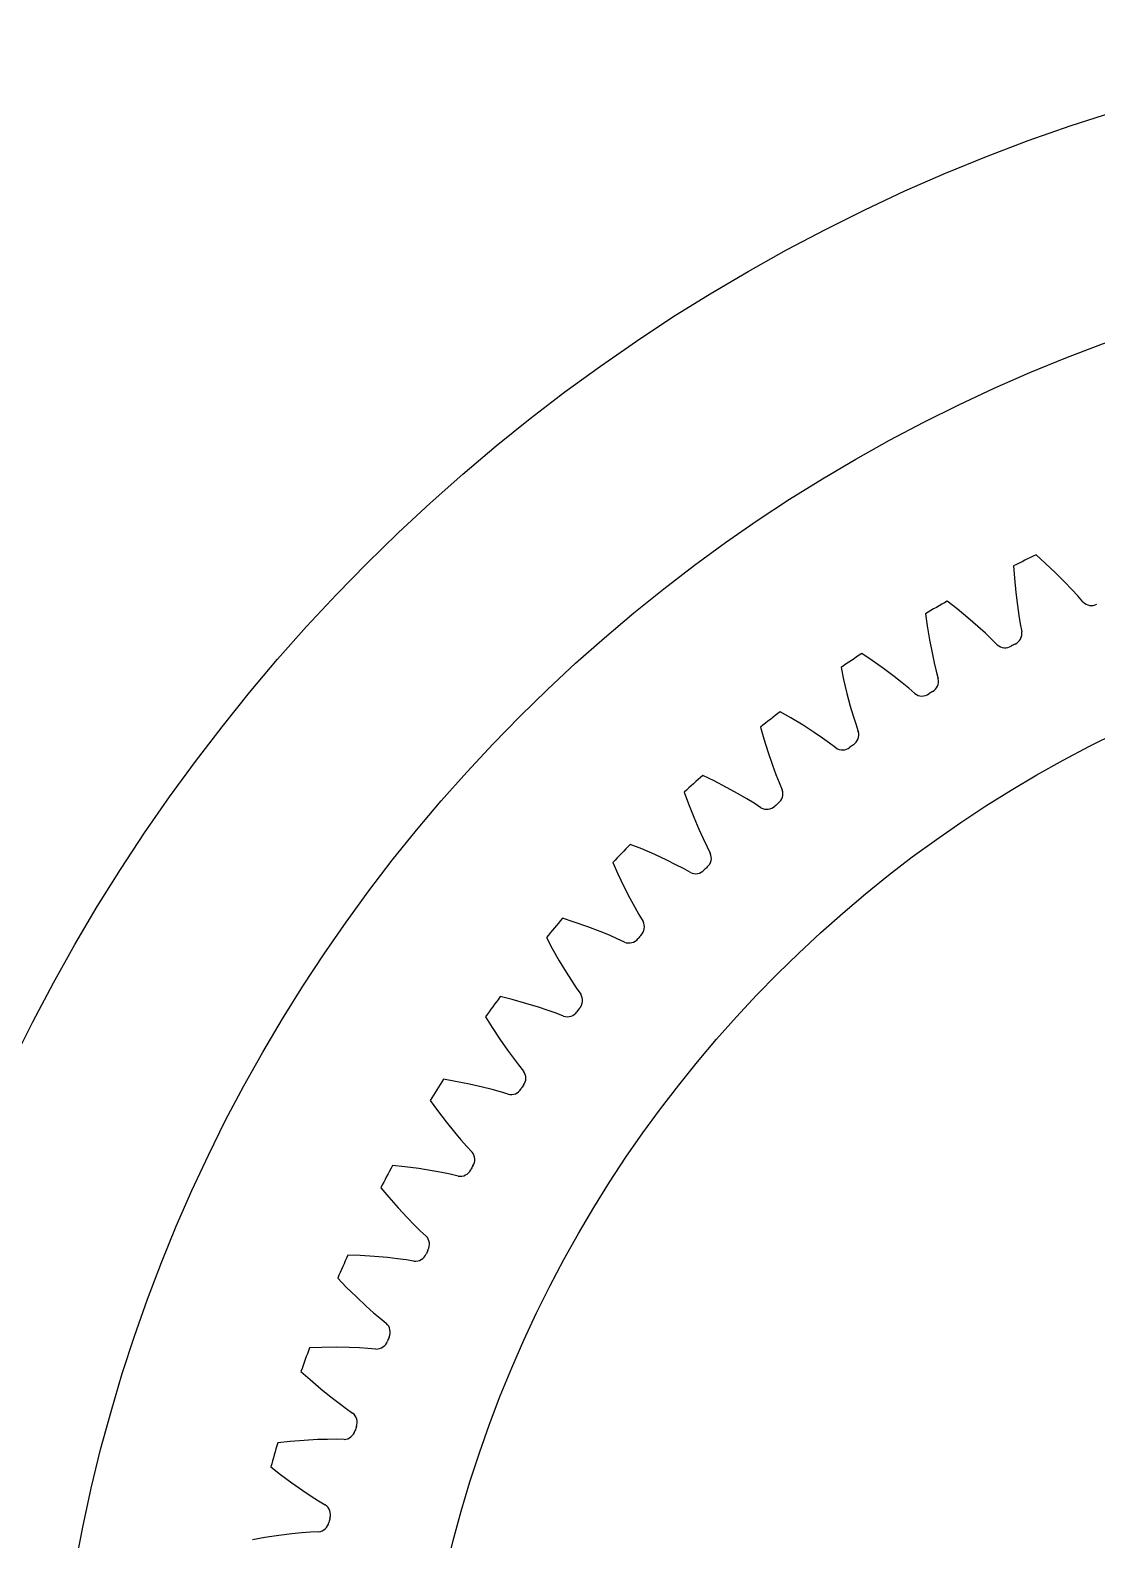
# Model space of a CAD drawing. Extents: x -49 to 4846, y -968 to 1090.
# Drawn here: x 2417.1 to 2519.6, y 519.1 to 664.2 of the extents above; entities that cross this region are included whole.
import ezdxf

# ---------------------------------------------------------------- set-up
doc = ezdxf.new("R2010")
doc.units = 0
doc.layers.get('0').update_dxf_attribs({"linetype": 'CONTINUOUS'})
doc.layers.add('OUTLINE', color=7, linetype='CONTINUOUS')

msp = doc.modelspace()

# ---------------------------------------------------------------- linework, layer by layer
at = {"color": 1}
for p, q in [((2511.645339, 612.687287), (2511.727294, 611.502189)), ((2514.69513, 612.9497), (2513.811717, 613.7439)), ((2515.686894, 612.012402), (2514.69513, 612.9497)), ((2511.727294, 611.502189), (2511.8553, 610.143641)), ((2516.584884, 611.115839), (2515.686894, 612.012402)), ((2517.2522, 610.41544), (2516.584884, 611.115839)), ((2511.8553, 610.143641), (2512.008948, 608.884002)), ((2517.808055, 609.80638), (2517.252198, 610.415442)), ((2518.316491, 609.225903), (2517.808055, 609.80638)), ((2506.204419, 608.565625), (2505.267757, 609.296266)), ((2507.25915, 607.699792), (2506.204419, 608.565625)), ((2512.008948, 608.884002), (2512.150029, 607.926945)), ((2503.180362, 608.091108), (2503.344786, 606.914615)), ((2503.344786, 606.914615), (2503.567248, 605.568305)), ((2508.217493, 606.868053), (2507.25915, 607.699792)), ((2508.932041, 606.21591), (2508.217493, 606.868053)), ((2512.150028, 607.926947), (2512.287756, 607.113951)), ((2512.287756, 607.113951), (2512.432153, 606.355925)), ((2503.567248, 605.568305), (2503.808389, 604.322452)), ((2509.529027, 605.647108), (2508.932039, 606.215912)), ((2510.076718, 605.103512), (2509.529027, 605.647108)), ((2498.040208, 603.599947), (2497.054861, 604.26347)), ((2503.808389, 604.322452), (2504.015887, 603.377567)), ((2495.056619, 602.915639), (2495.302709, 601.75348)), ((2499.152767, 602.809798), (2498.040208, 603.599947)), ((2500.166795, 602.046936), (2499.152767, 602.809798)), ((2504.015886, 603.37757), (2504.20999, 602.576162)), ((2504.20999, 602.576162), (2504.406913, 601.830054)), ((2495.302709, 601.75348), (2495.618543, 600.425968)), ((2500.925093, 601.446226), (2500.166795, 602.046936)), ((2501.560303, 600.920453), (2500.925092, 601.446227)), ((2502.144579, 600.416385), (2501.560303, 600.920453)), ((2495.618543, 600.425968), (2495.946003, 599.199972)), ((2490.242273, 598.076858), (2489.213041, 598.670031)), ((2491.40724, 597.366242), (2490.242273, 598.076858)), ((2495.946003, 599.199972), (2496.218908, 598.271863)), ((2496.218907, 598.271866), (2496.468442, 597.48595)), ((2487.313686, 597.186093), (2487.640246, 596.043932)), ((2492.472013, 596.675974), (2491.40724, 597.366242)), ((2493.270367, 596.129623), (2492.472013, 596.675974)), ((2496.468442, 597.48595), (2496.71693, 596.755396)), ((2487.640246, 596.043932), (2488.047913, 594.741685)), ((2493.940706, 595.649441), (2493.270365, 596.129624)), ((2494.55872, 595.187358), (2493.940706, 595.649441)), ((2488.047913, 594.741685), (2488.460097, 593.541517)), ((2482.848605, 592.023268), (2481.780502, 592.5432)), ((2488.460097, 593.541517), (2488.797078, 592.634706)), ((2488.797077, 592.634709), (2489.100827, 591.868114)), ((2479.989289, 590.930384), (2480.394726, 589.813785)), ((2484.060304, 591.395646), (2482.848605, 592.023268)), ((2485.170634, 590.781334), (2484.060304, 591.395646)), ((2486.005155, 590.292005), (2485.170634, 590.781334)), ((2489.100827, 591.868114), (2489.399671, 591.156674)), ((2480.394726, 589.813785), (2480.89224, 588.543148)), ((2486.707356, 589.859753), (2486.005153, 590.292006)), ((2487.356098, 589.441906), (2486.707356, 589.859753)), ((2480.89224, 588.543148), (2481.387139, 587.374656)), ((2481.387139, 587.374656), (2481.786555, 586.493561)), ((2481.786554, 586.493563), (2482.143039, 585.750024)), ((2475.895224, 585.468667), (2474.793455, 585.912826)), ((2477.147752, 584.927098), (2475.895224, 585.468667)), ((2478.29823, 584.391735), (2477.147752, 584.927098)), ((2482.143039, 585.750024), (2482.490782, 585.061163)), ((2473.119109, 584.17899), (2473.601448, 583.093392)), ((2479.164852, 583.961811), (2478.29823, 584.391735)), ((2479.895495, 583.579595), (2479.16485, 583.961812)), ((2480.571804, 583.20802), (2479.895495, 583.579595)), ((2473.601448, 583.093392), (2474.186386, 581.860555)), ((2474.186386, 581.860555), (2474.761589, 580.729432)), ((2474.761589, 580.729432), (2475.221494, 579.878345)), ((2475.221493, 579.878347), (2475.628976, 579.161487)), ((2475.628976, 579.161487), (2476.023925, 578.498561)), ((2469.416007, 578.444989), (2468.285939, 578.811211)), ((2470.703263, 577.992112), (2469.416007, 578.444989)), ((2471.888282, 577.538306), (2470.703263, 577.992112)), ((2466.736618, 576.964802), (2467.29351, 575.915495)), ((2472.782783, 577.169882), (2471.888282, 577.538306)), ((2473.538309, 576.839564), (2472.782781, 577.169883)), ((2474.23889, 576.516072), (2473.538309, 576.839564)), ((2467.29351, 575.915495), (2467.963021, 574.726464)), ((2467.963021, 574.726464), (2468.615726, 573.638221)), ((2468.615726, 573.638221), (2469.13388, 572.821288)), ((2469.133879, 572.82129), (2469.590375, 572.134601)), ((2469.590375, 572.134601), (2470.030605, 571.50084)), ((2463.442521, 570.986454), (2462.289659, 571.272954)), ((2464.758231, 570.624474), (2463.442521, 570.986454)), ((2465.97202, 570.254437), (2464.758231, 570.624474)), ((2460.872911, 569.322967), (2461.501642, 568.315064)), ((2466.890042, 569.949307), (2465.97202, 570.254437)), ((2467.666769, 569.672497), (2466.89004, 569.949308)), ((2468.38821, 569.398662), (2467.666769, 569.672497)), ((2461.501642, 568.315064), (2462.252465, 567.175632)), ((2462.252465, 567.175632), (2462.979492, 566.13557)), ((2462.979492, 566.13557), (2463.55337, 565.356772)), ((2463.553369, 565.356774), (2464.056654, 564.7036)), ((2464.056654, 564.7036), (2464.540021, 564.102093)), ((2458.003866, 563.129398), (2456.833828, 563.33478)), ((2459.341622, 562.860079), (2458.003866, 563.129398)), ((2460.578267, 562.575613), (2459.341622, 562.860079)), ((2461.515337, 562.335264), (2460.578267, 562.575613)), ((2462.309482, 562.11331), (2461.515335, 562.335265)), ((2463.048267, 561.890468), (2462.309482, 562.11331)), ((2455.556555, 561.290716), (2456.254062, 560.329126)), ((2456.254062, 560.329126), (2457.082539, 559.244845)), ((2457.082539, 559.244845), (2457.880346, 558.258031)), ((2457.880346, 558.258031), (2458.507152, 557.521162)), ((2458.507151, 557.521164), (2459.054773, 556.904689)), ((2459.054773, 556.904689), (2459.578921, 556.338364)), ((2453.126541, 554.9121), (2451.945025, 555.035364)), ((2454.479825, 554.736754), (2453.126541, 554.9121)), ((2455.7333, 554.539245), (2454.479825, 554.736754)), ((2456.684854, 554.364848), (2455.7333, 554.539245)), ((2457.492547, 554.198832), (2456.684852, 554.364849)), ((2458.245077, 554.028067), (2457.492547, 554.198832)), ((2450.813451, 552.907181), (2451.576336, 551.996589)), ((2451.576336, 551.996589), (2452.47843, 550.97274)), ((2452.47843, 550.97274), (2453.343131, 550.043983)), ((2453.343131, 550.043983), (2454.019812, 549.352632)), ((2454.01981, 549.352634), (2454.609101, 548.775861)), ((2454.609101, 548.775861), (2455.171478, 548.247479)), ((2448.834306, 546.374593), (2447.64707, 546.415139)), ((2450.196525, 546.294076), (2448.834306, 546.374593)), ((2451.460724, 546.184485), (2450.196525, 546.294076)), ((2452.422125, 546.076891), (2451.460724, 546.184485)), ((2453.239431, 545.96762), (2452.422123, 546.076891)), ((2454.00204, 545.849765), (2453.239431, 545.96762)), ((2446.666706, 544.213206), (2447.491253, 543.358048)), ((2447.491253, 543.358048), (2448.46257, 542.39962)), ((2448.46257, 542.39962), (2449.389951, 541.533444)), ((2449.389951, 541.533444), (2450.11321, 540.89098)), ((2450.113208, 540.890982), (2450.741297, 540.356721)), ((2450.741297, 540.356721), (2451.339162, 539.868855)), ((2445.148073, 537.558473), (2443.960901, 537.516102)), ((2446.51259, 537.573175), (2445.148073, 537.558473)), ((2447.781355, 537.552037), (2446.51259, 537.573175)), ((2448.747919, 537.511769), (2447.781355, 537.552037)), ((2449.570857, 537.459777), (2448.747917, 537.511769)), ((2450.339829, 537.395406), (2449.570857, 537.459777)), ((2443.136524, 535.251146), (2444.018715, 534.455589)), ((2444.018715, 534.455589), (2445.054522, 533.567252)), ((2445.054522, 533.567252), (2446.040066, 532.767876)), ((2446.040066, 532.767876), (2446.806379, 532.177429)), ((2446.806377, 532.177431), (2447.470204, 531.688284)), ((2447.470204, 531.688284), (2448.100644, 531.243312)), ((2442.085801, 528.50669), (2440.904476, 528.381609)), ((2443.445969, 528.616539), (2442.085801, 528.50669)), ((2444.713117, 528.683958), (2443.445969, 528.616539)), ((2445.680136, 528.711212), (2444.713117, 528.683958)), ((2446.504696, 528.716752), (2445.680134, 528.711212)), ((2447.276285, 528.706179), (2446.504696, 528.716752)), ((2440.240103, 526.064665), (2441.175641, 525.332584)), ((2441.175641, 525.332584), (2442.270892, 524.518665)), ((2442.270892, 524.518665), (2443.309796, 523.789984)), ((2443.309796, 523.789984), (2444.11543, 523.254431)), ((2444.115428, 523.254433), (2444.811759, 522.812784)), ((2444.811759, 522.812784), (2445.471703, 522.412873)), ((2442.27096, 519.623451), (2441.011601, 519.467805)), ((2443.233722, 519.718095), (2442.27096, 519.623451)), ((2444.055886, 519.781139), (2443.23372, 519.718095)), ((2444.826334, 519.824416), (2444.055886, 519.781139)), ((2439.662409, 519.263342), (2438.492687, 519.056162)), ((2441.011601, 519.467805), (2439.662409, 519.263342))]:
    msp.add_line(p, q, dxfattribs=at)
for radius in [175, 154.196077]:
    msp.add_circle((2573.221519, 489.186583), radius, dxfattribs=at)
for centre, radius, start, end in [((2573.22144, 489.186744), 138, 115.499628, 116.500372), ((2573.221429, 489.186738), 138, 119.499628, 120.500372), ((2519.129452, 610.00354), 1.125, 223.727913, 297.2612), ((2511.318859, 606.19406), 1.125, 294.738787, 8.272366), ((2573.221418, 489.186732), 138, 123.499628, 124.500372), ((2510.833452, 605.935965), 1.125, 227.727913, 301.2612), ((2573.221519, 489.186583), 131.25, 117.907943, 118.092057), ((2503.307621, 601.590924), 1.125, 298.738787, 12.272366), ((2502.841401, 601.299597), 1.125, 231.727913, 305.2612), ((2573.221519, 489.186583), 131.25, 121.907943, 122.092057), ((2573.221408, 489.186724), 138, 127.499628, 128.500372), ((2495.636998, 596.440166), 1.125, 302.738787, 16.272366), ((2495.192235, 596.117027), 1.125, 235.727913, 309.2612), ((2573.221519, 489.186583), 131.25, 125.907943, 126.092057), ((2573.221398, 489.186716), 138, 131.499628, 132.500372), ((2488.344358, 590.766879), 1.125, 306.738787, 20.272366), ((2487.92322, 590.413502), 1.125, 239.727913, 313.2612), ((2573.221519, 489.186583), 131.25, 129.907943, 130.092057), ((2573.221389, 489.186708), 138, 135.499628, 136.500372), ((2481.465231, 584.598703), 1.125, 310.738787, 24.272366), ((2481.069769, 584.21681), 1.125, 243.727913, 317.2612), ((2573.221519, 489.186583), 131.25, 133.907943, 134.092057), ((2573.221381, 489.186698), 138, 139.499628, 140.500372), ((2475.033132, 577.965689), 1.125, 314.738787, 28.272366), ((2474.665273, 577.55714), 1.125, 247.727913, 321.2612), ((2573.221519, 489.186583), 131.25, 137.907943, 138.092057), ((2573.221373, 489.186688), 138, 143.499628, 144.500372), ((2469.079396, 570.900152), 1.125, 318.738787, 32.272366), ((2468.740932, 570.466937), 1.125, 251.727913, 325.2612), ((2573.221519, 489.186583), 131.25, 141.907943, 142.092057), ((2573.221366, 489.186678), 138, 147.499628, 148.500372), ((2463.633031, 563.436514), 1.125, 322.738787, 36.272366), ((2463.325611, 562.980745), 1.125, 255.727913, 329.2612), ((2573.221519, 489.186583), 131.25, 145.907943, 146.092057), ((2458.72057, 555.611139), 1.125, 326.738787, 40.272366), ((2573.22136, 489.186667), 138, 151.499628, 152.500372), ((2458.445691, 555.135035), 1.125, 259.727913, 333.2612), ((2573.221519, 489.186583), 131.25, 149.907943, 150.092057), ((2454.365945, 547.46215), 1.125, 330.738787, 44.272366), ((2573.221354, 489.186656), 138, 155.499628, 156.500372), ((2454.124948, 546.968031), 1.125, 263.727913, 337.2612), ((2573.221519, 489.186583), 131.25, 153.907943, 154.092057), ((2450.590373, 539.029248), 1.125, 334.738787, 48.272366), ((2573.221519, 489.186583), 131.25, 157.907943, 158.092057), ((2573.22135, 489.186644), 138, 159.499628, 160.500372), ((2450.384431, 538.519522), 1.125, 267.727913, 341.2612), ((2447.412248, 530.353517), 1.125, 338.738787, 52.272366), ((2573.221519, 489.186583), 131.25, 161.907943, 162.092057), ((2573.221346, 489.186632), 138, 163.499628, 164.500372), ((2447.242364, 529.830667), 1.125, 271.727913, 345.2612), ((2444.847053, 521.477225), 1.125, 342.738787, 56.272366), ((2573.221519, 489.186583), 131.25, 165.907943, 166.092057), ((2444.714055, 520.943799), 1.125, 275.727913, 349.2612)]:
    msp.add_arc(centre, radius, start, end, dxfattribs=at)
at = {"layer": 'OUTLINE'}
msp.add_circle((2573.221519, 489.186583), 119.195214, dxfattribs=at)

doc.saveas('drawing.dxf')
